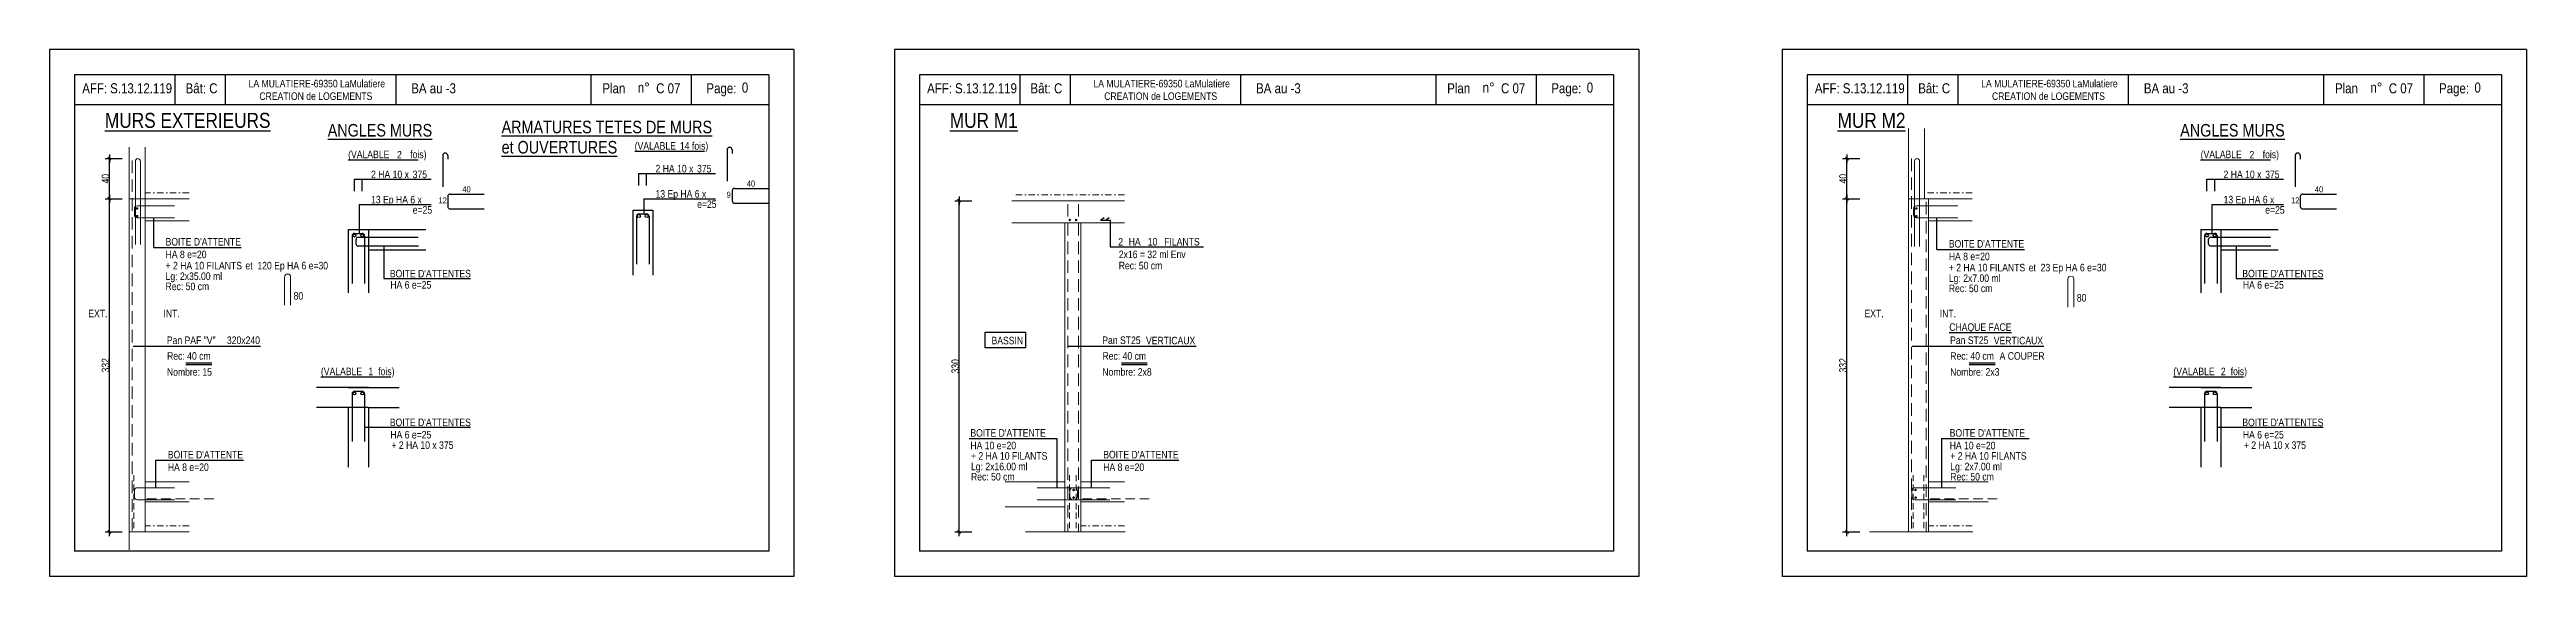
# Model space of a CAD drawing. Header units: metres. Extents: x -9927 to 45032, y -190416 to 12166.
# Drawn here: x 413 to 5355, y -93703 to -92653 of the extents above; entities that cross this region are included whole.
import ezdxf
from ezdxf.enums import TextEntityAlignment as Align

# ---------------------------------------------------------------- set-up
doc = ezdxf.new("R2010")
doc.units = ezdxf.units.M
doc.header["$PDMODE"] = 65
for name, pattern in [('CACHE', [9.525, 6.35, -3.175]), ('CACHE2', [0.1875, 0.125, -0.0625]), ('TIRETPT2', [12.7, 6.35, -3.175, 0, -3.175])]:
    doc.linetypes.add(name, pattern=pattern)
for name, color, linetype in [('01_cote_gen', 4, 'Continuous'), ('01_fenetres', 171, 'Continuous'), ('01_linteaux', 3, 'Continuous'), ('01_sem', 42, 'Continuous'), ('01_texte', 230, 'Continuous'), ('AA_COTES', 2, 'Continuous')]:
    doc.layers.add(name, color=color, linetype=linetype)
doc.styles.add('STYLE2', font='ARIALN.TTF')
doc.dimstyles.new('JB25', dxfattribs={"dimscale": 0.1, "dimtxt": 150, "dimasz": 17, "dimexe": 0.1, "dimexo": 0.1, "dimgap": 0.09, "dimtad": 1, "dimdec": 1, "dimlfac": 0.5, "dimdsep": 46, "dimtxsty": 'STYLE2', "dimblk1": 'BOND_G', "dimblk2": 'BOND_D', "dimsah": 1, "dimcen": 1.5, "dimdle": 0.01, "dimse1": 1, "dimse2": 1, "dimclrd": 4, "dimclre": 2, "dimclrt": 5, "dimadec": 0, "dimazin": 0, "dimtfac": 2.333333, "dimtdec": 1, "dimtix": 1, "dimtmove": 2, "dimatfit": 3, "dimldrblk": 'BOND_G', "dimfxl": 1, "dimtolj": 1, "dimtzin": 0, "dimarcsym": 0})

# ---------------------------------------------------------------- blocks, each defined once
blk = doc.blocks.new('BOND_G')
at = {"layer": 'AA_COTES', "color": 0}
for p, q in [((5, 0), (-5, 0)), ((1.8, 1.8), (-1.8, -1.8)), ((0, -5), (0, 15))]:
    blk.add_line(p, q, dxfattribs=at)
blk = doc.blocks.new('BOND_D')
at = {"layer": 'AA_COTES', "color": 0}
for p, q in [((5, 0), (-5, 0)), ((-1.8, -1.8), (1.8, 1.8)), ((0, 5), (0, -15))]:
    blk.add_line(p, q, dxfattribs=at)
blk = doc.blocks.new('*D815')
at = {"layer": '01_cote_gen', "color": 4, "linetype": 'Continuous', "lineweight": -2, "transparency": 16777216}
blk.add_line((532.7, -92948.4), (532.7, -92871.9), dxfattribs=at)
at = {"layer": 'DEFPOINTS', "color": 0, "linetype": 'Continuous', "lineweight": 0, "transparency": 16777216}
for p in [(532.7, -92870.2), (586.3, -92870.2), (572.5, -92950.1)]:
    blk.add_point(p, dxfattribs=at)
at = {"layer": '01_cote_gen', "color": 4, "linetype": 'Continuous', "lineweight": -2, "transparency": 16777216, "xscale": 1.7, "yscale": 1.7, "zscale": 1.7}
for name, p, rotation in [('BOND_D', (532.7, -92870.2), 90), ('BOND_G', (532.7, -92950.1), 270)]:
    blk.add_blockref(name, p, dxfattribs=dict(at, rotation=rotation))
at = {"layer": '01_cote_gen', "color": 5, "linetype": 'Continuous', "lineweight": 0, "transparency": 16777216, "insert": (525, -92910.2), "char_height": 15, "attachment_point": 5, "rotation": 90, "style": 'STYLE2'}
blk.add_mtext('\\A1;40', dxfattribs=at)
blk = doc.blocks.new('*D816')
at = {"layer": '01_cote_gen', "color": 4, "linetype": 'Continuous', "lineweight": -2, "transparency": 16777216}
blk.add_line((532.7, -92948.4), (532.7, -92871.9), dxfattribs=at)
at = {"layer": 'DEFPOINTS', "color": 0, "linetype": 'Continuous', "lineweight": 0, "transparency": 16777216}
for p in [(532.7, -92870.2), (586.3, -92870.2), (572.5, -92950.1)]:
    blk.add_point(p, dxfattribs=at)
at = {"layer": '01_cote_gen', "color": 4, "linetype": 'Continuous', "lineweight": -2, "transparency": 16777216, "xscale": 1.7, "yscale": 1.7, "zscale": 1.7}
for name, p, rotation in [('BOND_D', (532.7, -92870.2), 90), ('BOND_G', (532.7, -92950.1), 270)]:
    blk.add_blockref(name, p, dxfattribs=dict(at, rotation=rotation))
at = {"layer": '01_cote_gen', "color": 5, "linetype": 'Continuous', "lineweight": 0, "transparency": 16777216, "insert": (525, -92910.2), "char_height": 15, "attachment_point": 5, "rotation": 90, "style": 'STYLE2'}
blk.add_mtext('\\A1;40', dxfattribs=at)
blk = doc.blocks.new('*D817')
at = {"layer": '01_cote_gen', "color": 4, "linetype": 'Continuous', "lineweight": -2, "transparency": 16777216}
blk.add_line((532.7, -93612.4), (532.7, -92951.8), dxfattribs=at)
at = {"layer": 'DEFPOINTS', "color": 0, "linetype": 'Continuous', "lineweight": 0, "transparency": 16777216}
for p in [(532.7, -92950.1), (667.4, -92950.1), (667.4, -93614.1)]:
    blk.add_point(p, dxfattribs=at)
at = {"layer": '01_cote_gen', "color": 4, "linetype": 'Continuous', "lineweight": -2, "transparency": 16777216, "xscale": 1.7, "yscale": 1.7, "zscale": 1.7}
for name, p, rotation in [('BOND_D', (532.7, -92950.1), 90), ('BOND_G', (532.7, -93614.1), 270)]:
    blk.add_blockref(name, p, dxfattribs=dict(at, rotation=rotation))
at = {"layer": '01_cote_gen', "color": 5, "linetype": 'Continuous', "lineweight": 0, "transparency": 16777216, "insert": (525, -93282.1), "char_height": 15, "attachment_point": 5, "rotation": 90, "style": 'STYLE2'}
blk.add_mtext('\\A1;332', dxfattribs=at)
blk = doc.blocks.new('*D818')
at = {"layer": '01_cote_gen', "color": 4, "linetype": 'Continuous', "lineweight": -2, "transparency": 16777216}
blk.add_line((2228, -93612.4), (2228, -92955.8), dxfattribs=at)
at = {"layer": 'DEFPOINTS', "color": 0, "linetype": 'Continuous', "lineweight": 0, "transparency": 16777216}
for p in [(2228, -92954.1), (2362.6, -92954.1), (2362.6, -93614.1)]:
    blk.add_point(p, dxfattribs=at)
at = {"layer": '01_cote_gen', "color": 4, "linetype": 'Continuous', "lineweight": -2, "transparency": 16777216, "xscale": 1.7, "yscale": 1.7, "zscale": 1.7}
for name, p, rotation in [('BOND_D', (2228, -92954.1), 90), ('BOND_G', (2228, -93614.1), 270)]:
    blk.add_blockref(name, p, dxfattribs=dict(at, rotation=rotation))
at = {"layer": '01_cote_gen', "color": 5, "linetype": 'Continuous', "lineweight": 0, "transparency": 16777216, "insert": (2220.3, -93284.1), "char_height": 15, "attachment_point": 5, "rotation": 90, "style": 'STYLE2'}
blk.add_mtext('\\A1;330', dxfattribs=at)
blk = doc.blocks.new('*D819')
at = {"layer": '01_cote_gen', "color": 4, "linetype": 'Continuous', "lineweight": -2, "transparency": 16777216}
blk.add_line((3999.2, -93612.4), (3999.2, -92951.8), dxfattribs=at)
at = {"layer": 'DEFPOINTS', "color": 0, "linetype": 'Continuous', "lineweight": 0, "transparency": 16777216}
for p in [(3999.2, -92950.1), (4133.8, -92950.1), (4133.8, -93614.1)]:
    blk.add_point(p, dxfattribs=at)
at = {"layer": '01_cote_gen', "color": 4, "linetype": 'Continuous', "lineweight": -2, "transparency": 16777216, "xscale": 1.7, "yscale": 1.7, "zscale": 1.7}
for name, p, rotation in [('BOND_D', (3999.2, -92950.1), 90), ('BOND_G', (3999.2, -93614.1), 270)]:
    blk.add_blockref(name, p, dxfattribs=dict(at, rotation=rotation))
at = {"layer": '01_cote_gen', "color": 5, "linetype": 'Continuous', "lineweight": 0, "transparency": 16777216, "insert": (3991.5, -93282.1), "char_height": 15, "attachment_point": 5, "rotation": 90, "style": 'STYLE2'}
blk.add_mtext('\\A1;332', dxfattribs=at)
blk = doc.blocks.new('*D820')
at = {"layer": '01_cote_gen', "color": 4, "linetype": 'Continuous', "lineweight": -2, "transparency": 16777216}
blk.add_line((3999.2, -92948.4), (3999.2, -92871.9), dxfattribs=at)
at = {"layer": 'DEFPOINTS', "color": 0, "linetype": 'Continuous', "lineweight": 0, "transparency": 16777216}
for p in [(3999.2, -92870.2), (4052.8, -92870.2), (4038.9, -92950.1)]:
    blk.add_point(p, dxfattribs=at)
at = {"layer": '01_cote_gen', "color": 4, "linetype": 'Continuous', "lineweight": -2, "transparency": 16777216, "xscale": 1.7, "yscale": 1.7, "zscale": 1.7}
for name, p, rotation in [('BOND_D', (3999.2, -92870.2), 90), ('BOND_G', (3999.2, -92950.1), 270)]:
    blk.add_blockref(name, p, dxfattribs=dict(at, rotation=rotation))
at = {"layer": '01_cote_gen', "color": 5, "linetype": 'Continuous', "lineweight": 0, "transparency": 16777216, "insert": (3991.5, -92910.2), "char_height": 15, "attachment_point": 5, "rotation": 90, "style": 'STYLE2'}
blk.add_mtext('\\A1;40', dxfattribs=at)
blk = doc.blocks.new('*D821')
at = {"layer": '01_cote_gen', "color": 4, "linetype": 'Continuous', "lineweight": -2, "transparency": 16777216}
blk.add_line((3999.2, -92948.4), (3999.2, -92871.9), dxfattribs=at)
at = {"layer": 'DEFPOINTS', "color": 0, "linetype": 'Continuous', "lineweight": 0, "transparency": 16777216}
for p in [(3999.2, -92870.2), (4052.8, -92870.2), (4038.9, -92950.1)]:
    blk.add_point(p, dxfattribs=at)
at = {"layer": '01_cote_gen', "color": 4, "linetype": 'Continuous', "lineweight": -2, "transparency": 16777216, "xscale": 1.7, "yscale": 1.7, "zscale": 1.7}
for name, p, rotation in [('BOND_D', (3999.2, -92870.2), 90), ('BOND_G', (3999.2, -92950.1), 270)]:
    blk.add_blockref(name, p, dxfattribs=dict(at, rotation=rotation))
at = {"layer": '01_cote_gen', "color": 5, "linetype": 'Continuous', "lineweight": 0, "transparency": 16777216, "insert": (3991.5, -92910.2), "char_height": 15, "attachment_point": 5, "rotation": 90, "style": 'STYLE2'}
blk.add_mtext('\\A1;40', dxfattribs=at)

msp = doc.modelspace()

# ---------------------------------------------------------------- linework, layer by layer
at = {"layer": '01_cote_gen', "color": 2, "linetype": 'CACHE2', "lineweight": 0, "ltscale": 100}
for p, q in [((581.59, -93500.72), (581.59, -93614.12)), ((2447.91, -93500.72), (2447.91, -93614.12)), ((2461.27, -93500.72), (2461.27, -93614.12)), ((4131.38, -93500.72), (4131.38, -93614.12)), ((4152.74, -93500.72), (4152.74, -93614.12))]:
    msp.add_line(p, q, dxfattribs=at)
at = {"layer": '01_fenetres', "ltscale": 30}
for p, q in [((463.24, -92702.83), (463.24, -93652.83)), ((463.24, -92702.83), (463.24, -93652.83)), ((463.24, -92702.83), (463.24, -93652.83)), ((1848.24, -92702.83), (463.24, -92702.83)), ((663.24, -92702.83), (663.24, -92762.83)), ((763.74, -92702.83), (763.74, -92762.83)), ((1103.92, -92702.83), (1103.92, -92762.83)), ((1494.11, -92762.83), (1494.11, -92702.83)), ((1694.11, -92762.83), (1694.11, -92702.83)), ((1848.24, -92702.83), (1848.24, -93652.83)), ((2148.82, -92702.83), (2148.82, -93652.83)), ((2148.82, -92702.83), (2148.82, -93652.83)), ((2148.82, -92702.83), (2148.82, -93652.83)), ((3533.82, -92702.83), (2148.82, -92702.83)), ((2348.82, -92702.83), (2348.82, -92762.83)), ((2449.32, -92702.83), (2449.32, -92762.83)), ((2789.5, -92702.83), (2789.5, -92762.83)), ((3179.69, -92762.83), (3179.69, -92702.83)), ((3379.69, -92762.83), (3379.69, -92702.83)), ((3533.82, -92702.83), (3533.82, -93652.83)), ((3920.03, -92702.83), (3920.03, -93652.83)), ((3920.03, -92702.83), (3920.03, -93652.83)), ((3920.03, -92702.83), (3920.03, -93652.83)), ((5305.03, -92702.83), (3920.03, -92702.83)), ((4120.03, -92702.83), (4120.03, -92762.83)), ((4220.53, -92702.83), (4220.53, -92762.83)), ((4560.7, -92702.83), (4560.7, -92762.83)), ((4950.89, -92762.83), (4950.89, -92702.83)), ((5150.89, -92762.83), (5150.89, -92702.83)), ((5305.03, -92702.83), (5305.03, -93652.83)), ((1848.24, -92762.83), (463.24, -92762.83)), ((3533.82, -92762.83), (2148.82, -92762.83)), ((5305.03, -92762.83), (3920.03, -92762.83)), ((1848.24, -93652.83), (463.24, -93652.83)), ((3533.82, -93652.83), (2148.82, -93652.83)), ((5305.03, -93652.83), (3920.03, -93652.83))]:
    msp.add_line(p, q, dxfattribs=at)
at = {"layer": '01_linteaux', "linetype": 'Continuous'}
for p, q in [((1197.66, -92864.06), (1197.66, -92926.24)), ((1207.66, -92864.06), (1207.66, -92871.47)), ((4893.64, -92864.06), (4893.64, -92926.24)), ((4903.64, -92864.06), (4903.64, -92871.47)), ((1207.78, -92945.79), (1207.78, -92965.4)), ((1212.78, -92940.79), (1280.36, -92940.79)), ((4903.76, -92945.79), (4903.76, -92965.4)), ((4908.76, -92940.79), (4976.34, -92940.79)), ((1212.78, -92970.4), (1280.36, -92970.4)), ((4908.76, -92970.4), (4976.34, -92970.4)), ((1009.33, -93011.64), (1009.33, -93137.34)), ((1009.33, -93011.64), (1163.76, -93011.64)), ((1016.83, -93024.14), (1016.83, -93119.14)), ((1021.83, -93019.14), (1036.83, -93019.14)), ((1024.33, -93031.9), (1024.33, -93039.14)), ((1029.33, -93026.9), (1148.39, -93026.9)), ((1029.33, -93044.14), (1149.33, -93044.14)), ((1041.83, -93024.14), (1041.83, -93119.14)), ((1049.33, -93011.64), (1049.33, -93137.34)), ((1049.33, -93051.64), (1163.76, -93051.64)), ((4705.31, -93011.64), (4705.31, -93137.34)), ((4705.31, -93011.64), (4859.75, -93011.64)), ((4712.81, -93024.14), (4712.81, -93119.14)), ((4717.81, -93019.14), (4732.81, -93019.14)), ((4720.31, -93031.9), (4720.31, -93039.14)), ((4725.31, -93026.9), (4844.37, -93026.9)), ((4725.31, -93044.14), (4845.31, -93044.14)), ((4737.81, -93024.14), (4737.81, -93119.14)), ((4745.31, -93011.64), (4745.31, -93137.34)), ((4745.31, -93051.64), (4859.75, -93051.64)), ((1049.33, -93326.34), (945.9, -93326.34)), ((1009.33, -93326.34), (1111.06, -93326.34)), ((1016.83, -93338.84), (1016.83, -93433.84)), ((1021.83, -93333.84), (1036.83, -93333.84)), ((1041.83, -93338.84), (1041.83, -93433.84)), ((4745.31, -93326.34), (4641.88, -93326.34)), ((4705.31, -93326.34), (4807.04, -93326.34)), ((4712.81, -93338.84), (4712.81, -93433.84)), ((4717.81, -93333.84), (4732.81, -93333.84)), ((4737.81, -93338.84), (4737.81, -93433.84)), ((1049.33, -93366.34), (945.9, -93366.34)), ((1009.33, -93366.34), (1009.33, -93484.9)), ((1049.33, -93366.34), (1049.33, -93484.9)), ((1049.33, -93366.34), (1111.06, -93366.34)), ((4745.31, -93366.34), (4641.88, -93366.34)), ((4705.31, -93366.34), (4705.31, -93484.9)), ((4745.31, -93366.34), (4745.31, -93484.9)), ((4745.31, -93366.34), (4807.04, -93366.34))]:
    msp.add_line(p, q, dxfattribs=at)
for centre in [(1021.49, -93023.45), (1037.17, -93023.45), (4717.47, -93023.45), (4733.15, -93023.45), (1021.49, -93338.15), (1037.17, -93338.15), (4717.47, -93338.15), (4733.15, -93338.15)]:
    msp.add_circle(centre, 3, dxfattribs=at)
for centre, start, end in [((1202.66, -92864.06), 90, 180), ((1202.66, -92864.06), 0, 90), ((4898.64, -92864.06), 90, 180), ((4898.64, -92864.06), 0, 90), ((1212.78, -92945.79), 90, 180), ((4908.76, -92945.79), 90, 180), ((1212.78, -92965.4), 180, 270), ((4908.76, -92965.4), 180, 270), ((1021.83, -93024.14), 90, 180), ((1029.33, -93031.9), 90, 180), ((1029.33, -93039.14), 180, 270), ((1036.83, -93024.14), 0, 90), ((4717.81, -93024.14), 90, 180), ((4725.31, -93031.9), 90, 180), ((4725.31, -93039.14), 180, 270), ((4732.81, -93024.14), 0, 90), ((1021.83, -93338.84), 90, 180), ((1036.83, -93338.84), 0, 90), ((4717.81, -93338.84), 90, 180), ((4732.81, -93338.84), 0, 90)]:
    msp.add_arc(centre, 5, start, end, dxfattribs=at)
at = {"layer": '01_sem', "color": 2, "lineweight": 0, "ltscale": 7}
for p, q in [((572.31, -92846.98), (572.31, -93649.78)), ((604.31, -92846.98), (604.31, -92950.12)), ((4122.09, -92810.42), (4122.09, -93614.12)), ((4154.09, -92810.42), (4154.09, -92950.12)), ((584.49, -92875.12), (584.49, -93041.18)), ((594.49, -92875.12), (594.49, -93041.18)), ((4134.27, -92875.12), (4134.27, -93045.18)), ((4144.27, -92875.12), (4144.27, -93045.18)), ((691.49, -92950.12), (572.31, -92950.12)), ((604.31, -92950.12), (604.31, -93614.12)), ((2557.8, -92954.12), (2333.26, -92954.12)), ((4249.27, -92950.12), (4122.09, -92950.12)), ((4162.09, -92950.12), (4162.09, -93614.12)), ((582.49, -92970.12), (582.49, -92982.12)), ((588.49, -92964.12), (662.49, -92964.12)), ((588.49, -92988.12), (662.49, -92988.12)), ((691.64, -92994.13), (604.46, -92994.13)), ((2557.96, -92998.13), (2333.26, -92998.13)), ((2438.62, -92998.13), (2438.62, -93614.12)), ((2470.62, -92998.13), (2470.62, -93614.12)), ((4132.28, -92970.12), (4132.28, -92982.12)), ((4138.28, -92964.12), (4220.28, -92964.12)), ((4138.28, -92988.12), (4220.28, -92988.12)), ((4249.43, -92994.13), (4162.09, -92994.13)), ((882.31, -93106.29), (882.31, -93162.44)), ((894.31, -93106.29), (894.31, -93162.44)), ((4440.09, -93110.29), (4440.09, -93166.44)), ((4452.09, -93110.29), (4452.09, -93166.44)), ((582.49, -93532.1), (582.49, -93544.1)), ((588.49, -93526.1), (662.49, -93526.1)), ((691.49, -93514.12), (604.31, -93514.12)), ((2438.62, -93514.12), (2319.71, -93514.12)), ((2458.01, -93526.1), (2384.01, -93526.1)), ((2448.81, -93532.1), (2448.81, -93544.1)), ((2454.81, -93526.1), (2528.81, -93526.1)), ((2464.01, -93532.1), (2464.01, -93544.1)), ((2557.8, -93514.12), (2470.62, -93514.12)), ((4128.7, -93532.1), (4128.7, -93544.1)), ((4134.7, -93526.1), (4216.7, -93526.1)), ((4162.09, -93514.12), (4281, -93514.12)), ((588.49, -93550.1), (662.49, -93550.1)), ((691.49, -93554.12), (604.31, -93554.12)), ((2438.62, -93564.12), (2319.71, -93564.12)), ((2458.01, -93550.1), (2384.01, -93550.1)), ((2454.81, -93550.1), (2528.81, -93550.1)), ((2557.8, -93554.12), (2470.62, -93554.12)), ((4137.91, -93550.1), (4134.7, -93550.1)), ((4134.7, -93550.1), (4216.7, -93550.1)), ((4162.09, -93554.12), (4281, -93554.12)), ((691.49, -93614.12), (572.31, -93614.12)), ((2559.27, -93614.12), (2360.5, -93614.12)), ((4250.74, -93614.12), (4043.97, -93614.12))]:
    msp.add_line(p, q, dxfattribs=at)
at = {"layer": '01_sem', "color": 5, "linetype": 'CACHE2', "lineweight": 0, "ltscale": 200}
for p, q in [((578.31, -92874.12), (578.31, -93614.12)), ((4128.09, -92870.12), (4128.09, -93614.12)), ((2444.62, -92960.59), (2444.62, -93614.12)), ((2466.15, -92960.59), (2466.15, -93614.12)), ((4157.62, -92956.59), (4157.62, -93614.12))]:
    msp.add_line(p, q, dxfattribs=at)
at = {"layer": '01_sem', "color": 2, "linetype": 'TIRETPT2', "lineweight": 0, "ltscale": 2}
for p, q in [((691.49, -92938.12), (604.31, -92938.12)), ((2557.8, -92942.12), (2333.26, -92942.12)), ((4249.27, -92938.12), (4154.09, -92938.12)), ((691.49, -93602.12), (604.31, -93602.12)), ((2557.8, -93602.12), (2470.62, -93602.12)), ((4249.27, -93602.12), (4162.09, -93602.12))]:
    msp.add_line(p, q, dxfattribs=at)
at = {"layer": '01_sem', "color": 2, "linetype": 'CACHE', "lineweight": 0, "ltscale": 3}
for p, q in [((607.62, -93548.02), (744.2, -93548.02)), ((2473.93, -93548.02), (2610.51, -93548.02)), ((4165.4, -93548.02), (4301.98, -93548.02))]:
    msp.add_line(p, q, dxfattribs=at)
at = {"layer": '01_sem', "color": 2, "lineweight": 0, "ltscale": 7, "const_width": 2.5, "flags": 128}
for points in [[(586.69, -92984.78, 1), (589.19, -92984.78, 1)], [(586.76, -92969.45, 1), (589.26, -92969.45, 1)], [(2447.53, -92992.4, 1), (2450.03, -92992.4, 1)], [(2460.17, -92992.4, 1), (2462.67, -92992.4, 1)], [(4136.48, -92984.78, 1), (4138.98, -92984.78, 1)], [(4136.55, -92969.45, 1), (4139.05, -92969.45, 1)], [(2455.16, -93545.86, 1), (2457.66, -93545.86, 1)], [(2455.23, -93530.53, 1), (2457.73, -93530.53, 1)], [(4137.48, -93530.53, -1), (4134.98, -93530.53, -1)], [(4137.55, -93545.86, -1), (4135.05, -93545.86, -1)]]:
    msp.add_lwpolyline(points, format="xyb", close=True, dxfattribs=at)
at = {"layer": '01_sem', "color": 2, "lineweight": 0, "ltscale": 7}
for centre, radius, start, end in [((589.49, -92875.12), 5, 0, 180), ((4139.27, -92875.12), 5, 0, 180), ((588.49, -92970.12), 6, 90, 180), ((588.49, -92982.12), 6, 180, 270), ((4138.28, -92970.12), 6, 90, 180), ((4138.28, -92982.12), 6, 180, 270), ((888.31, -93106.29), 6, 90, 180), ((888.31, -93106.29), 6, 0, 90), ((4446.09, -93110.29), 6, 90, 180), ((4446.09, -93110.29), 6, 0, 90), ((588.49, -93532.1), 6, 90, 180), ((588.49, -93544.1), 6, 180, 270), ((2454.81, -93532.1), 6, 90, 180), ((2454.81, -93544.1), 6, 180, 270), ((2458.01, -93532.1), 6, 0, 90), ((2458.01, -93544.1), 6, 270, 0), ((4134.7, -93532.1), 6, 90, 180), ((4134.7, -93544.1), 6, 180, 270)]:
    msp.add_arc(centre, radius, start, end, dxfattribs=at)
at = {"layer": '01_texte', "ltscale": 30}
for p, q in [((413.24, -92652.83), (413.24, -93702.83)), ((1898.24, -92652.83), (413.24, -92652.83)), ((1898.24, -92652.83), (1898.24, -93702.83)), ((2098.82, -92652.83), (2098.82, -93702.83)), ((3583.82, -92652.83), (2098.82, -92652.83)), ((3583.82, -92652.83), (3583.82, -93702.83)), ((3870.03, -92652.83), (3870.03, -93702.83)), ((5355.03, -92652.83), (3870.03, -92652.83)), ((5355.03, -92652.83), (5355.03, -93702.83)), ((1898.24, -93702.83), (413.24, -93702.83)), ((3583.82, -93702.83), (2098.82, -93702.83)), ((5355.03, -93702.83), (3870.03, -93702.83))]:
    msp.add_line(p, q, dxfattribs=at)
at = {"layer": '01_texte'}
for p, q in [((1765.13, -92852.65), (1765.13, -92914.83)), ((1775.13, -92852.65), (1775.13, -92860.07)), ((1589.08, -92923.72), (1589.08, -92899.67)), ((1589.08, -92899.67), (1742.05, -92899.67)), ((1604.49, -92923.72), (1604.49, -92899.67)), ((1021.61, -92935.13), (1021.61, -92911.08)), ((1021.61, -92911.08), (1174.58, -92911.08)), ((1037.03, -92935.13), (1037.03, -92911.08)), ((1598.67, -92949.98), (1742.05, -92949.98)), ((1598.67, -92949.98), (1598.67, -92980.26)), ((1775.24, -92934.38), (1775.24, -92953.99)), ((1780.24, -92929.38), (1847.83, -92929.38)), ((4717.6, -92935.13), (4717.6, -92911.08)), ((4717.6, -92911.08), (4870.56, -92911.08)), ((4733.01, -92935.13), (4733.01, -92911.08)), ((621.07, -93047.29), (621.07, -92988.12)), ((1031.21, -92961.39), (1174.58, -92961.39)), ((1031.21, -92961.39), (1031.21, -93019.14)), ((1576.8, -92972.76), (1576.8, -93102.28)), ((1576.8, -92972.76), (1616.8, -92972.76)), ((1584.3, -92985.26), (1584.3, -93080.26)), ((1589.3, -92980.26), (1604.3, -92980.26)), ((1609.3, -92985.26), (1609.3, -93080.26)), ((1616.8, -92972.76), (1616.8, -93102.28)), ((1780.24, -92958.99), (1847.83, -92958.99)), ((2509.72, -92993.06), (2517.63, -92987.46)), ((2509.72, -92993.06), (2529.45, -92993.06)), ((2519.75, -92993.06), (2527.66, -92987.46)), ((2529.45, -92993.06), (2529.45, -93045.78)), ((4178.85, -93051.29), (4178.85, -92988.12)), ((4727.19, -92961.39), (4870.56, -92961.39)), ((4727.19, -92961.39), (4727.19, -93019.14)), ((621.07, -93047.29), (795.85, -93047.29)), ((1080.05, -93044.14), (1080.05, -93108.82)), ((2529.45, -93045.78), (2715.42, -93045.78)), ((4178.85, -93051.29), (4353.64, -93051.29)), ((4776.03, -93044.14), (4776.03, -93108.82)), ((1080.05, -93108.82), (1253.15, -93108.82)), ((4776.03, -93108.82), (4949.13, -93108.82)), ((579.86, -93243.75), (834.38, -93243.75)), ((2446.18, -93243.75), (2700.69, -93243.75)), ((4129.65, -93243.75), (4392.16, -93243.75)), ((737.08, -93277.93), (685.32, -93277.93)), ((737.08, -93281.24), (685.32, -93281.24)), ((2603.39, -93277.93), (2551.63, -93277.93)), ((2603.39, -93281.24), (2551.63, -93281.24)), ((4294.86, -93277.93), (4243.1, -93277.93)), ((4294.86, -93281.24), (4243.1, -93281.24)), ((1041.83, -93405.4), (1253.15, -93405.4)), ((2248.17, -93428.2), (2422.95, -93428.2)), ((2422.95, -93428.2), (2422.95, -93526.1)), ((4187.78, -93428.2), (4362.57, -93428.2)), ((4187.78, -93428.2), (4187.78, -93526.1)), ((4737.81, -93405.4), (4949.13, -93405.4)), ((625.49, -93526.1), (625.49, -93471.45)), ((625.49, -93471.45), (800.28, -93471.45)), ((2491.81, -93526.1), (2491.81, -93471.45)), ((2491.81, -93471.45), (2666.59, -93471.45))]:
    msp.add_line(p, q, dxfattribs=at)
msp.add_lwpolyline([(2280.17, -93215.91), (2360.65, -93215.91), (2360.65, -93247.28), (2280.17, -93247.28)], close=True, dxfattribs=at)
for centre in [(1588.96, -92984.58), (1604.63, -92984.58)]:
    msp.add_circle(centre, 3, dxfattribs=at)
for centre, start, end in [((1770.13, -92852.65), 90, 180), ((1770.13, -92852.65), 0, 90), ((1780.24, -92934.38), 90, 180), ((1780.24, -92953.99), 180, 270), ((1589.3, -92985.26), 90, 180), ((1604.3, -92985.26), 0, 90)]:
    msp.add_arc(centre, 5, start, end, dxfattribs=at)

# ---------------------------------------------------------------- texts
at = {"layer": '01_texte', "style": 'STYLE2'}
for s, height, p in [('AFF:', 20, (478.54, -92739.98)), ('S.13.12.119', 20, (534.2, -92739.98)), ('Bât: C', 20, (684.7, -92739.98)), ('LA MULATIERE-69350 LaMulatiere', 15, (810.44, -92728.11)), ('CREATION de LOGEMENTS', 15, (831.92, -92753.11)), ('BA au -3', 20, (1134.86, -92739.98)), ('Plan', 20, (1516.16, -92739.98)), ('n%%D', 20, (1586.84, -92738.54)), (' C 07', 20, (1617.18, -92739.98)), ('Page:', 20, (1723.83, -92739.98)), ('0', 20, (1794.51, -92738.54)), ('AFF:', 20, (2164.12, -92739.98)), ('S.13.12.119', 20, (2219.78, -92739.98)), ('Bât: C', 20, (2370.28, -92739.98)), ('LA MULATIERE-69350 LaMulatiere', 15, (2496.02, -92728.11)), ('CREATION de LOGEMENTS', 15, (2517.5, -92753.11)), ('BA au -3', 20, (2820.44, -92739.98)), ('Plan', 20, (3201.74, -92739.98)), ('n%%D', 20, (3272.42, -92738.54)), (' C 07', 20, (3302.77, -92739.98)), ('Page:', 20, (3409.41, -92739.98)), ('0', 20, (3480.09, -92738.54)), ('AFF:', 20, (3935.32, -92739.98)), ('S.13.12.119', 20, (3990.98, -92739.98)), ('Bât: C', 20, (4141.48, -92739.98)), ('LA MULATIERE-69350 LaMulatiere', 15, (4267.22, -92728.11)), ('CREATION de LOGEMENTS', 15, (4288.7, -92753.11)), ('BA au -3', 20, (4591.64, -92739.98)), ('Plan', 20, (4972.94, -92739.98)), ('n%%D', 20, (5043.62, -92738.54)), (' C 07', 20, (5073.97, -92739.98)), ('Page:', 20, (5180.61, -92739.98)), ('0', 20, (5251.29, -92738.54)), ('%%UMURS EXTERIEURS', 30, (523.83, -92808.9)), ('%%UANGLES MURS', 25, (968.28, -92826.12)), ('%%UARMATURES TETES DE MURS', 25, (1315.18, -92819.6)), ('%%UMUR M1', 30, (2209.41, -92808.9)), ('%%UMUR M2', 30, (3980.61, -92808.9)), ('%%UANGLES MURS', 25, (4664.26, -92826.12)), ('%%U(VALABLE            ', 15, (1009.04, -92869.28)), ('2', 15, (1106.48, -92869.86)), ('  fois)', 15, (1123.29, -92869.28)), ('%%Uet OUVERTURES', 25, (1315.18, -92859.92)), ('%%U(VALABLE            ', 15, (1580.74, -92852.29)), ('14', 15, (1671.02, -92852.29)), ('fois)', 15, (1694.99, -92852.29)), ('%%U(VALABLE            ', 15, (4705.02, -92869.28)), ('2', 15, (4802.46, -92869.86)), ('  fois)', 15, (4819.27, -92869.28)), ('2 HA 10 x', 15, (1054.77, -92909.06)), ('375', 15, (1137.67, -92909.06)), ('2 HA 10 x', 15, (1622.24, -92897.65)), ('375', 15, (1705.14, -92897.65)), ('2 HA 10 x', 15, (4750.75, -92909.06)), ('375', 15, (4833.65, -92909.06)), ('13 Ep HA 6 x', 15, (1054.77, -92959.36)), ('12', 12, (1189.32, -92959.45)), ('40', 12, (1236.83, -92937.24)), ('13 Ep HA 6 x', 15, (1622.24, -92947.96)), ('e=25', 15, (1705.3, -92968.44)), ('9', 12, (1764.07, -92948.04)), ('40', 12, (1804.3, -92925.83)), ('13 Ep HA 6 x', 15, (4750.75, -92959.36)), ('12', 12, (4885.3, -92959.45)), ('40', 12, (4932.82, -92937.24)), ('e=25', 15, (1137.84, -92979.84)), ('e=25', 15, (4833.82, -92979.84)), ("BOITE D'ATTENTE", 15, (644.78, -93043.42)), ('HA 8 e=20', 15, (644.78, -93068.57)), ('HA', 15, (2566.25, -93043.32)), ('10', 15, (2604.42, -93043.32)), ("BOITE D'ATTENTE", 15, (4202.56, -93047.42)), ('+ 2 HA 10 FILANTS', 15, (644.78, -93090.87)), ('Lg: 2x35.00 ml', 15, (644.78, -93112)), ('et  120 Ep HA 6 e=30', 15, (804.06, -93090.87)), ('+ 2 HA 10 FILANTS', 15, (4202.56, -93094.87)), ('HA 8 e=20', 15, (4202.56, -93072.57)), ('Lg: 2x7.00 ml', 15, (4202.56, -93116)), ('et  23 Ep HA 6 e=30', 15, (4361.85, -93094.87)), ('Rec: 50 cm', 15, (644.78, -93132.29)), ('80', 15, (900.19, -93151.04)), ('Rec: 50 cm', 15, (4202.56, -93136.29)), ('80', 15, (4457.97, -93155.04)), ('EXT.', 15, (490.57, -93186.29)), ('INT.', 15, (640.65, -93186.29)), ('EXT.', 15, (4034.35, -93186.29)), ('INT.', 15, (4184.43, -93186.29)), ('%%UCHAQUE FACE', 15, (4203.46, -93213.49)), (' Pan PAF "V"  ', 15, (642.54, -93239.63)), ('320x240', 15, (767.16, -93239.63)), ('BASSIN', 15, (2292.63, -93240.24)), (' Pan ST25  ', 15, (2508.86, -93239.63)), ('VERTICAUX', 15, (2600.81, -93240.24)), (' Pan ST25  ', 15, (4200.33, -93239.63)), ('VERTICAUX', 15, (4292.28, -93240.24)), ('Nombre: 15', 15, (647.47, -93302.82)), ('Rec: 40 cm', 15, (647.74, -93270.91)), ('%%U(VALABLE            ', 15, (954.73, -93301.75)), ('1', 15, (1049.3, -93301.9)), ('fois)', 15, (1068.98, -93301.75)), ('Nombre: 2x8', 15, (2513.78, -93302.82)), ('Rec: 40 cm', 15, (2514.05, -93270.91)), ('Nombre: 2x3', 15, (4205.25, -93302.82)), ('Rec: 40 cm', 15, (4205.52, -93270.91)), ('A COUPER', 15, (4303.87, -93270.97)), ('%%U(VALABLE            ', 15, (4650.71, -93301.75)), ('2', 15, (4745.28, -93301.9)), ('fois)', 15, (4764.96, -93301.75)), ("BOITE D'ATTENTE", 15, (2250.51, -93424.33)), ('HA 10 e=20', 15, (2250.51, -93449.47)), ("BOITE D'ATTENTE", 15, (4204.29, -93424.33)), ('HA 10 e=20', 15, (4204.29, -93449.47)), ("BOITE D'ATTENTE", 15, (649.21, -93467.58)), ('HA 8 e=20', 15, (649.21, -93492.73)), ('+ 2 HA 10 FILANTS', 15, (2251.67, -93470.16)), ('Lg: 2x16.00 ml', 15, (2251.67, -93491.3)), ('Rec: 50 cm', 15, (2251.67, -93511.59)), ("BOITE D'ATTENTE", 15, (2515.52, -93467.58)), ('HA 8 e=20', 15, (2515.52, -93492.73)), ('+ 2 HA 10 FILANTS', 15, (4205.45, -93470.16)), ('Lg: 2x7.00 ml', 15, (4205.45, -93491.3)), ('Rec: 50 cm', 15, (4205.45, -93511.59))]:
    msp.add_text(s, height=height, dxfattribs=at).set_placement(p)
for s, p in [('2', (2555.05, -93043.32)), ('2x16 = 32 ml Env ', (2684.67, -93068.5)), ("BOITE D'ATTENTES", (1253.92, -93106.8)), ('Rec: 50 cm', (2633.31, -93090.79)), ("BOITE D'ATTENTES", (4949.9, -93106.8)), ('HA 6 e=25', (1174.86, -93129.27)), ('HA 6 e=25', (4870.84, -93129.27)), ("BOITE D'ATTENTES", (1253.92, -93403.37)), ("BOITE D'ATTENTES", (4949.9, -93403.37)), ('HA 6 e=25', (1174.86, -93427.92)), ('+ 2 HA 10 x 375', (1219.06, -93448.69)), ('HA 6 e=25', (4870.84, -93427.92)), ('+ 2 HA 10 x 375', (4915.04, -93448.69))]:
    msp.add_text(s, height=15, dxfattribs=at).set_placement(p, align=Align.RIGHT)
msp.add_text('FILANTS', height=15, dxfattribs=at).set_placement((2672.56, -93043.32), align=Align.CENTER)

# ---------------------------------------------------------------- dimensions: what is measured, and where the dimension line sits
at = {"layer": '01_cote_gen', "linetype": 'Continuous', "lineweight": 0}
for base, p1, p2, picture, middle in [((532.69, -92870.2), (572.46, -92950.12), (586.32, -92870.2), '*D815', (525.03, -92910.16)), ((532.69, -92870.2), (572.46, -92950.12), (586.32, -92870.2), '*D816', (525.03, -92910.16)), ((3999.15, -92870.2), (4038.92, -92950.12), (4052.78, -92870.2), '*D820', (3991.49, -92910.16)), ((3999.15, -92870.2), (4038.92, -92950.12), (4052.78, -92870.2), '*D821', (3991.49, -92910.16)), ((532.69, -92950.12), (667.38, -93614.12), (667.38, -92950.12), '*D817', (525.03, -93282.12)), ((2227.95, -92954.12), (2362.64, -93614.12), (2362.64, -92954.12), '*D818', (2220.28, -93284.12)), ((3999.15, -92950.12), (4133.84, -93614.12), (4133.84, -92950.12), '*D819', (3991.49, -93282.12))]:
    dim = msp.add_linear_dim(base=base, p1=p1, p2=p2, angle=90, dimstyle='JB25', dxfattribs=at)
    dim.commit()
    dim.dimension.update_dxf_attribs({"geometry": picture, "text_midpoint": middle})

doc.saveas('drawing.dxf')
